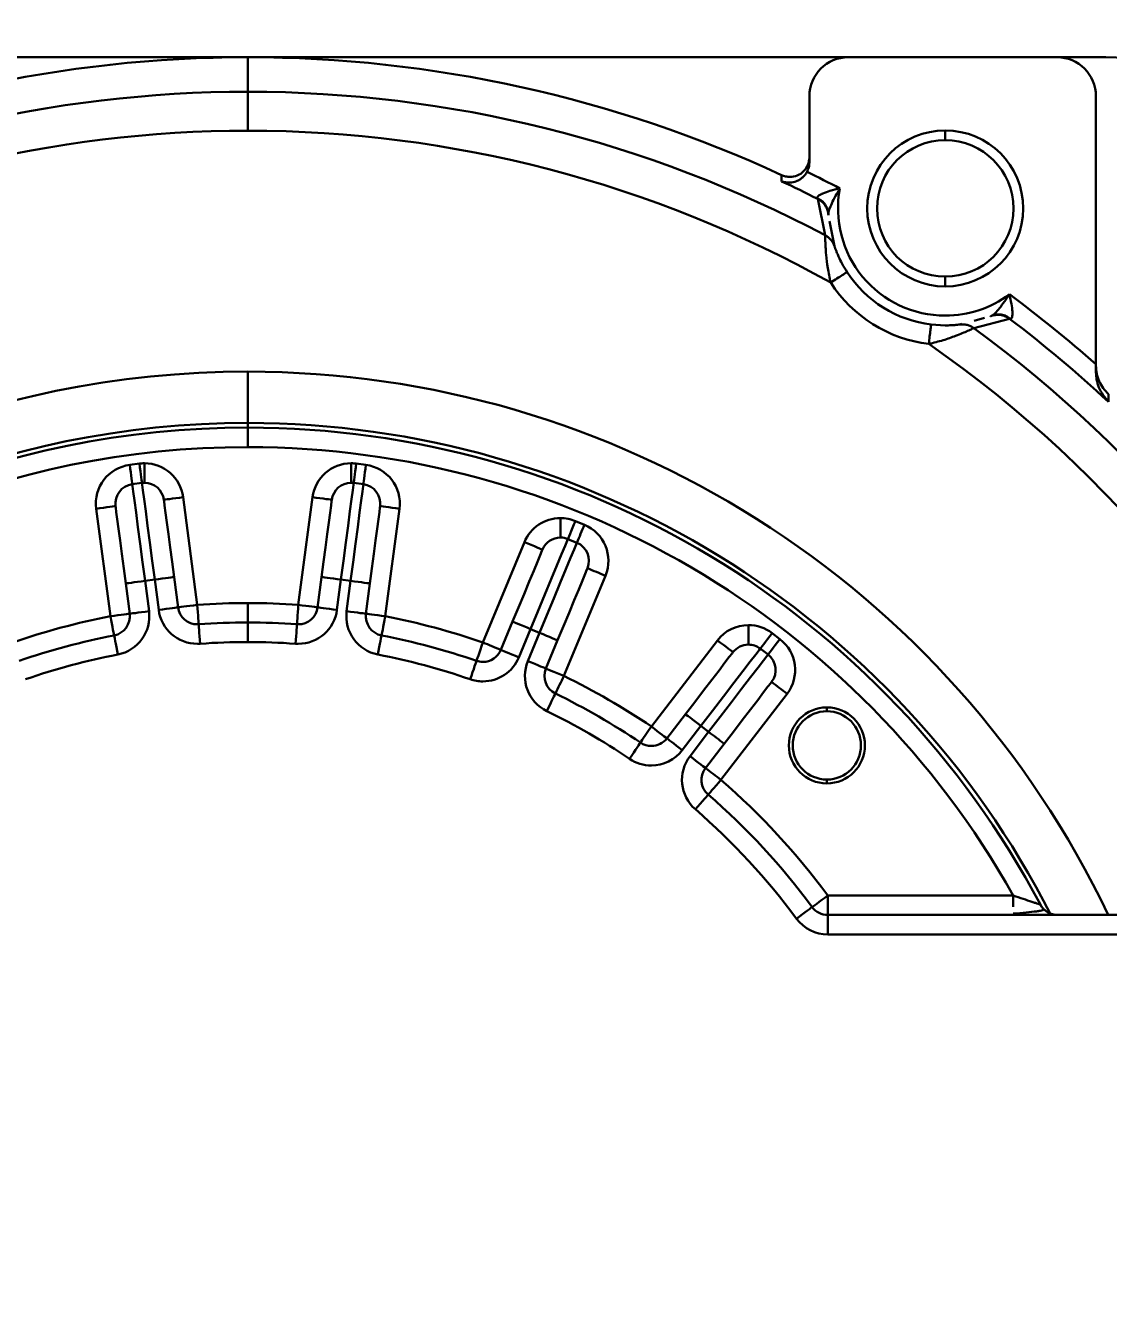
# Model space of a CAD drawing. Header units: millimetres. Extents: x -2601 to 21461, y 11492 to 21077.
# Drawn here: x -91.7 to -36.2, y 15407.9 to 15473.3 of the extents above; entities that cross this region are included whole.
import ezdxf

# ---------------------------------------------------------------- set-up
doc = ezdxf.new("R2010")
doc.units = ezdxf.units.MM
doc.header["$PDSIZE"] = -1
doc.styles.get("Standard").update_dxf_attribs({"font": ''})
doc.styles.get('Standard').set_extended_font_data('HYSWLongFangSong')
doc.dimstyles.new('ISO-25', dxfattribs={"dimscale": 25, "dimtxt": 3.5, "dimasz": 1.6, "dimexe": 1.25, "dimexo": 0.625, "dimtad": 1, "dimdec": 0, "dimzin": 9, "dimdsep": 46, "dimtxsty": 'Standard', "dimcen": 2.5, "dimadec": 0, "dimazin": 2, "dimtfac": 1, "dimtdec": 0, "dimtofl": 0, "dimtmove": 0, "dimatfit": 3, "dimfxl": 1, "dimarcsym": 0})

# ---------------------------------------------------------------- blocks, each defined once
blk = doc.blocks.new('*D48')
at = {"color": 0, "lineweight": -2}
for p, q in [((-64.671, 16186.701), (639.107, 16186.701)), ((607.857, 16146.701), (607.857, 15446.701)), ((-64.671, 15406.701), (639.107, 15406.701))]:
    blk.add_line(p, q, dxfattribs=at)
at = {"color": 0}
for points in [[(601.19, 16146.701), (614.524, 16146.701), (607.857, 16186.701)], [(601.19, 15446.701), (614.524, 15446.701), (607.857, 15406.701)]]:
    blk.add_solid(points, dxfattribs=at)
at = {"layer": 'Defpoints', "color": 0}
for p in [(-80.296, 16186.701), (-80.296, 15406.701), (607.857, 15406.701)]:
    blk.add_point(p, dxfattribs=at)
at = {"color": 0, "insert": (548.482, 15796.701), "char_height": 87.5, "attachment_point": 5, "rotation": 90}
blk.add_mtext('780', dxfattribs=at)

msp = doc.modelspace()

# ---------------------------------------------------------------- linework, layer by layer
at = {"color": 161, "lineweight": 30, "true_color": 0x67adff}
for p, q in [((-49.495, 15471.701), (-111.096, 15471.701)), ((-80.296, 15471.701), (-80.296, 15469.929)), ((-38.796, 15471.701), (-49.495, 15471.701)), ((-36.296, 15471.701), (-38.796, 15471.701)), ((-80.296, 15469.929), (-80.296, 15467.932)), ((-51.496, 15469.701), (-51.496, 15466.296)), ((-36.796, 15455.948), (-36.796, 15469.701)), ((-44.526, 15467.944), (-44.526, 15467.444)), ((-52.918, 15465.333), (-52.917, 15465.653)), ((-50.683, 15462.566), (-51.063, 15464.431)), ((-50.455, 15463.285), (-50.205, 15462.007)), ((-44.526, 15459.944), (-44.526, 15460.444)), ((-42.08, 15458.479), (-41.913, 15458.499)), ((-45.251, 15457.988), (-44.526, 15457.944)), ((-43.778, 15457.991), (-43.68, 15458.017)), ((-41.223, 15458.282), (-43.065, 15457.806)), ((-43.049, 15458.185), (-42.506, 15458.33)), ((-80.296, 15452.938), (-80.296, 15455.571)), ((-36.153, 15454.413), (-36.158, 15454.02)), ((-80.296, 15452.938), (-80.296, 15452.701)), ((-80.296, 15452.701), (-80.296, 15451.701)), ((-86.352, 15450.787), (-85.856, 15450.853)), ((-85.595, 15449.87), (-85.595, 15450.87)), ((-74.996, 15449.87), (-74.996, 15450.87)), ((-74.735, 15450.853), (-74.24, 15450.787)), ((-85.726, 15449.861), (-86.221, 15449.796)), ((-74.37, 15449.796), (-74.866, 15449.861)), ((-83.612, 15449.131), (-82.886, 15443.61)), ((-77.706, 15443.61), (-76.979, 15449.131)), ((-87.347, 15443.023), (-88.074, 15448.543)), ((-72.518, 15448.543), (-73.244, 15443.023)), ((-64.263, 15447.061), (-64.263, 15448.061)), ((-63.497, 15447.909), (-63.035, 15447.718)), ((-68.241, 15441.682), (-66.11, 15446.827)), ((-63.418, 15446.794), (-63.88, 15446.985)), ((-86.56, 15444.708), (-86.355, 15443.153)), ((-85.073, 15444.904), (-85.569, 15444.839)), ((-85.569, 15444.839), (-85.364, 15443.284)), ((-84.868, 15443.349), (-85.073, 15444.904)), ((-83.877, 15443.479), (-84.081, 15445.034)), ((-76.51, 15445.034), (-76.714, 15443.479)), ((-75.518, 15444.904), (-75.723, 15443.349)), ((-75.022, 15444.839), (-75.518, 15444.904)), ((-75.227, 15443.284), (-75.022, 15444.839)), ((-74.236, 15443.153), (-74.031, 15444.708)), ((-61.953, 15445.105), (-64.084, 15439.96)), ((-80.296, 15442.701), (-80.296, 15443.701)), ((-66.717, 15442.748), (-67.317, 15441.299)), ((-80.296, 15442.701), (-80.296, 15441.701)), ((-65.793, 15442.366), (-66.394, 15440.917)), ((-65.932, 15440.725), (-65.331, 15442.174)), ((-65.331, 15442.174), (-65.793, 15442.366)), ((-54.621, 15441.57), (-54.621, 15442.57)), ((-53.404, 15442.157), (-53.007, 15441.853)), ((-65.008, 15440.343), (-64.408, 15441.792)), ((-59.598, 15437.37), (-56.208, 15441.788)), ((-53.616, 15441.059), (-54.013, 15441.364)), ((-52.638, 15439.048), (-56.028, 15434.631)), ((-50.597, 15438.349), (-50.597, 15438.149)), ((-57.85, 15438.006), (-58.805, 15436.761)), ((-57.057, 15437.397), (-58.011, 15436.153)), ((-57.615, 15435.848), (-56.66, 15437.093)), ((-56.66, 15437.093), (-57.057, 15437.397)), ((-56.822, 15435.239), (-55.867, 15436.484)), ((-50.597, 15434.449), (-50.597, 15434.649)), ((-50.547, 15427.701), (-50.547, 15428.701)), ((-41.04, 15428.701), (-50.547, 15428.701)), ((-50.547, 15426.701), (-50.547, 15427.701)), ((-30.796, 15427.701), (-50.547, 15427.701)), ((-50.547, 15426.701), (-30.796, 15426.701))]:
    msp.add_line(p, q, dxfattribs=at)
at = {"color": 161, "lineweight": 30, "true_color": 0x67adff, "flags": 128}
for points in [[(-86.221, 15449.796), (-86.224, 15449.815), (-86.232, 15449.871), (-86.243, 15449.963), (-86.26, 15450.086), (-86.279, 15450.237), (-86.302, 15450.408), (-86.326, 15450.594), (-86.352, 15450.787)], [(-85.856, 15450.853), (-85.831, 15450.659), (-85.806, 15450.473), (-85.784, 15450.302), (-85.764, 15450.152), (-85.748, 15450.028), (-85.736, 15449.937), (-85.728, 15449.88), (-85.726, 15449.861)], [(-74.866, 15449.861), (-74.863, 15449.88), (-74.856, 15449.937), (-74.844, 15450.028), (-74.827, 15450.152), (-74.807, 15450.302), (-74.785, 15450.473), (-74.761, 15450.659), (-74.735, 15450.853)], [(-74.24, 15450.787), (-74.265, 15450.594), (-74.289, 15450.408), (-74.312, 15450.237), (-74.332, 15450.086), (-74.348, 15449.963), (-74.36, 15449.871), (-74.367, 15449.815), (-74.37, 15449.796)], [(-85.569, 15444.839), (-85.696, 15445.806), (-85.819, 15446.736), (-85.932, 15447.593), (-86.03, 15448.344), (-86.111, 15448.96), (-86.172, 15449.419), (-86.209, 15449.701), (-86.221, 15449.796)], [(-85.726, 15449.861), (-85.713, 15449.766), (-85.676, 15449.484), (-85.616, 15449.026), (-85.534, 15448.409), (-85.436, 15447.658), (-85.323, 15446.801), (-85.201, 15445.871), (-85.073, 15444.904)], [(-75.518, 15444.904), (-75.391, 15445.871), (-75.269, 15446.801), (-75.156, 15447.658), (-75.057, 15448.409), (-74.976, 15449.026), (-74.915, 15449.484), (-74.878, 15449.766), (-74.866, 15449.861)], [(-74.37, 15449.796), (-74.383, 15449.701), (-74.42, 15449.419), (-74.48, 15448.96), (-74.561, 15448.344), (-74.66, 15447.593), (-74.773, 15446.736), (-74.895, 15445.806), (-75.022, 15444.839)], [(-88.074, 15448.543), (-87.88, 15448.569), (-87.694, 15448.593), (-87.523, 15448.616), (-87.373, 15448.636), (-87.25, 15448.652), (-87.158, 15448.664), (-87.101, 15448.671), (-87.082, 15448.674)], [(-86.56, 15444.708), (-86.662, 15445.482), (-86.76, 15446.226), (-86.85, 15446.911), (-86.93, 15447.512), (-86.994, 15448.006), (-87.043, 15448.372), (-87.072, 15448.598), (-87.082, 15448.674)], [(-84.604, 15449), (-84.585, 15449.003), (-84.528, 15449.01), (-84.437, 15449.022), (-84.313, 15449.038), (-84.163, 15449.058), (-83.992, 15449.081), (-83.806, 15449.105), (-83.612, 15449.131)], [(-84.604, 15449), (-84.594, 15448.924), (-84.564, 15448.698), (-84.516, 15448.332), (-84.451, 15447.839), (-84.372, 15447.238), (-84.281, 15446.552), (-84.183, 15445.808), (-84.081, 15445.034)], [(-76.979, 15449.131), (-76.786, 15449.105), (-76.6, 15449.081), (-76.428, 15449.058), (-76.278, 15449.038), (-76.155, 15449.022), (-76.063, 15449.01), (-76.007, 15449.003), (-75.988, 15449)], [(-76.51, 15445.034), (-76.408, 15445.808), (-76.31, 15446.552), (-76.22, 15447.238), (-76.141, 15447.839), (-76.076, 15448.332), (-76.027, 15448.698), (-75.998, 15448.924), (-75.988, 15449)], [(-73.509, 15448.674), (-73.519, 15448.598), (-73.549, 15448.372), (-73.597, 15448.006), (-73.662, 15447.512), (-73.741, 15446.911), (-73.831, 15446.226), (-73.929, 15445.482), (-74.031, 15444.708)], [(-73.509, 15448.674), (-73.49, 15448.671), (-73.434, 15448.664), (-73.342, 15448.652), (-73.219, 15448.636), (-73.068, 15448.616), (-72.897, 15448.593), (-72.711, 15448.569), (-72.518, 15448.543)], [(-63.88, 15446.985), (-63.873, 15447.003), (-63.851, 15447.055), (-63.815, 15447.141), (-63.768, 15447.256), (-63.71, 15447.396), (-63.644, 15447.555), (-63.572, 15447.729), (-63.497, 15447.909)], [(-66.11, 15446.827), (-65.93, 15446.752), (-65.757, 15446.68), (-65.597, 15446.614), (-65.457, 15446.556), (-65.342, 15446.508), (-65.257, 15446.473), (-65.204, 15446.451), (-65.186, 15446.444)], [(-65.793, 15442.366), (-65.42, 15443.267), (-65.061, 15444.133), (-64.73, 15444.932), (-64.441, 15445.632), (-64.203, 15446.207), (-64.026, 15446.633), (-63.916, 15446.896), (-63.88, 15446.985)], [(-63.418, 15446.794), (-63.455, 15446.705), (-63.564, 15446.442), (-63.741, 15446.015), (-63.978, 15445.441), (-64.268, 15444.741), (-64.599, 15443.942), (-64.958, 15443.076), (-65.331, 15442.174)], [(-66.717, 15442.748), (-66.418, 15443.469), (-66.131, 15444.163), (-65.867, 15444.802), (-65.635, 15445.362), (-65.444, 15445.821), (-65.303, 15446.163), (-65.216, 15446.373), (-65.186, 15446.444)], [(-62.877, 15445.487), (-62.906, 15445.416), (-62.993, 15445.206), (-63.135, 15444.864), (-63.325, 15444.405), (-63.557, 15443.845), (-63.822, 15443.206), (-64.109, 15442.513), (-64.408, 15441.792)], [(-86.56, 15444.708), (-86.541, 15444.711), (-86.485, 15444.718), (-86.393, 15444.73), (-86.27, 15444.746), (-86.119, 15444.766), (-85.948, 15444.789), (-85.762, 15444.813), (-85.569, 15444.839)], [(-85.073, 15444.904), (-84.88, 15444.929), (-84.694, 15444.954), (-84.522, 15444.976), (-84.372, 15444.996), (-84.249, 15445.012), (-84.157, 15445.025), (-84.101, 15445.032), (-84.081, 15445.034)], [(-76.51, 15445.034), (-76.491, 15445.032), (-76.434, 15445.025), (-76.343, 15445.012), (-76.219, 15444.996), (-76.069, 15444.976), (-75.897, 15444.954), (-75.712, 15444.929), (-75.518, 15444.904)], [(-75.022, 15444.839), (-74.829, 15444.813), (-74.643, 15444.789), (-74.472, 15444.766), (-74.322, 15444.746), (-74.198, 15444.73), (-74.106, 15444.718), (-74.05, 15444.711), (-74.031, 15444.708)], [(-83.877, 15443.479), (-83.896, 15443.477), (-83.952, 15443.469), (-84.044, 15443.457), (-84.167, 15443.441), (-84.317, 15443.421), (-84.489, 15443.399), (-84.675, 15443.374), (-84.868, 15443.349)], [(-82.886, 15443.61), (-83.079, 15443.584), (-83.265, 15443.56), (-83.436, 15443.537), (-83.586, 15443.518), (-83.71, 15443.501), (-83.802, 15443.489), (-83.858, 15443.482), (-83.877, 15443.479)], [(-82.815, 15442.612), (-82.817, 15442.632), (-82.821, 15442.688), (-82.827, 15442.781), (-82.836, 15442.905), (-82.846, 15443.056), (-82.859, 15443.228), (-82.872, 15443.415), (-82.886, 15443.61)], [(-77.706, 15443.61), (-77.719, 15443.415), (-77.733, 15443.228), (-77.745, 15443.056), (-77.755, 15442.905), (-77.764, 15442.781), (-77.771, 15442.688), (-77.774, 15442.632), (-77.776, 15442.612)], [(-76.714, 15443.479), (-76.733, 15443.482), (-76.79, 15443.489), (-76.882, 15443.501), (-77.005, 15443.518), (-77.155, 15443.537), (-77.327, 15443.56), (-77.513, 15443.584), (-77.706, 15443.61)], [(-75.723, 15443.349), (-75.917, 15443.374), (-76.103, 15443.399), (-76.274, 15443.421), (-76.424, 15443.441), (-76.547, 15443.457), (-76.639, 15443.469), (-76.695, 15443.477), (-76.714, 15443.479)], [(-86.355, 15443.153), (-86.375, 15443.151), (-86.431, 15443.143), (-86.522, 15443.131), (-86.646, 15443.115), (-86.796, 15443.095), (-86.968, 15443.073), (-87.154, 15443.048), (-87.347, 15443.023)], [(-87.347, 15443.023), (-87.31, 15442.831), (-87.274, 15442.647), (-87.241, 15442.477), (-87.212, 15442.328), (-87.189, 15442.206), (-87.171, 15442.116), (-87.16, 15442.06), (-87.157, 15442.041)], [(-85.364, 15443.284), (-85.557, 15443.258), (-85.744, 15443.234), (-85.915, 15443.211), (-86.065, 15443.191), (-86.189, 15443.175), (-86.28, 15443.163), (-86.336, 15443.156), (-86.355, 15443.153)], [(-74.236, 15443.153), (-74.255, 15443.156), (-74.312, 15443.163), (-74.403, 15443.175), (-74.526, 15443.191), (-74.676, 15443.211), (-74.848, 15443.234), (-75.034, 15443.258), (-75.227, 15443.284)], [(-73.244, 15443.023), (-73.438, 15443.048), (-73.624, 15443.073), (-73.795, 15443.095), (-73.945, 15443.115), (-74.069, 15443.131), (-74.16, 15443.143), (-74.217, 15443.151), (-74.236, 15443.153)], [(-73.435, 15442.041), (-73.431, 15442.06), (-73.42, 15442.116), (-73.403, 15442.206), (-73.379, 15442.328), (-73.35, 15442.477), (-73.317, 15442.647), (-73.282, 15442.831), (-73.244, 15443.023)], [(-66.717, 15442.748), (-66.699, 15442.741), (-66.647, 15442.719), (-66.562, 15442.684), (-66.447, 15442.636), (-66.306, 15442.578), (-66.147, 15442.512), (-65.974, 15442.44), (-65.793, 15442.366)], [(-82.745, 15441.615), (-82.759, 15441.809), (-82.772, 15441.997), (-82.784, 15442.169), (-82.795, 15442.32), (-82.804, 15442.444), (-82.81, 15442.536), (-82.814, 15442.593), (-82.815, 15442.612)], [(-77.846, 15441.615), (-77.832, 15441.809), (-77.819, 15441.997), (-77.807, 15442.169), (-77.796, 15442.32), (-77.788, 15442.444), (-77.781, 15442.536), (-77.777, 15442.593), (-77.776, 15442.612)], [(-65.331, 15442.174), (-65.151, 15442.1), (-64.978, 15442.028), (-64.818, 15441.962), (-64.678, 15441.904), (-64.563, 15441.856), (-64.478, 15441.821), (-64.425, 15441.799), (-64.408, 15441.792)], [(-54.013, 15441.364), (-54.001, 15441.379), (-53.966, 15441.424), (-53.91, 15441.497), (-53.835, 15441.596), (-53.742, 15441.716), (-53.637, 15441.853), (-53.523, 15442.002), (-53.404, 15442.157)], [(-86.966, 15441.059), (-87.003, 15441.251), (-87.039, 15441.435), (-87.072, 15441.605), (-87.101, 15441.753), (-87.124, 15441.875), (-87.142, 15441.966), (-87.153, 15442.022), (-87.157, 15442.041)], [(-73.625, 15441.059), (-73.588, 15441.251), (-73.552, 15441.435), (-73.52, 15441.605), (-73.491, 15441.753), (-73.467, 15441.875), (-73.449, 15441.966), (-73.438, 15442.022), (-73.435, 15442.041)], [(-68.241, 15441.682), (-68.305, 15441.498), (-68.366, 15441.32), (-68.422, 15441.157), (-68.472, 15441.013), (-68.512, 15440.896), (-68.542, 15440.809), (-68.561, 15440.755), (-68.567, 15440.737)], [(-56.208, 15441.788), (-56.053, 15441.669), (-55.905, 15441.555), (-55.768, 15441.45), (-55.647, 15441.357), (-55.548, 15441.282), (-55.476, 15441.225), (-55.43, 15441.191), (-55.415, 15441.179)], [(-53.007, 15441.853), (-53.126, 15441.698), (-53.241, 15441.549), (-53.345, 15441.412), (-53.438, 15441.292), (-53.514, 15441.193), (-53.57, 15441.12), (-53.604, 15441.075), (-53.616, 15441.059)], [(-66.394, 15440.917), (-66.574, 15440.991), (-66.747, 15441.063), (-66.907, 15441.129), (-67.047, 15441.187), (-67.162, 15441.235), (-67.247, 15441.27), (-67.3, 15441.292), (-67.317, 15441.299)], [(-57.85, 15438.006), (-57.375, 15438.625), (-56.918, 15439.22), (-56.497, 15439.769), (-56.128, 15440.25), (-55.826, 15440.644), (-55.6, 15440.938), (-55.462, 15441.118), (-55.415, 15441.179)], [(-57.057, 15437.397), (-56.463, 15438.171), (-55.892, 15438.915), (-55.366, 15439.601), (-54.904, 15440.202), (-54.526, 15440.695), (-54.245, 15441.062), (-54.071, 15441.288), (-54.013, 15441.364)], [(-53.616, 15441.059), (-53.674, 15440.983), (-53.848, 15440.757), (-54.129, 15440.391), (-54.508, 15439.898), (-54.969, 15439.296), (-55.495, 15438.611), (-56.066, 15437.866), (-56.66, 15437.093)], [(-68.893, 15439.791), (-68.829, 15439.976), (-68.768, 15440.153), (-68.712, 15440.316), (-68.662, 15440.46), (-68.622, 15440.577), (-68.592, 15440.665), (-68.573, 15440.718), (-68.567, 15440.737)], [(-65.008, 15440.343), (-65.026, 15440.35), (-65.078, 15440.372), (-65.163, 15440.407), (-65.278, 15440.455), (-65.419, 15440.513), (-65.578, 15440.579), (-65.751, 15440.651), (-65.932, 15440.725)], [(-64.084, 15439.96), (-64.264, 15440.035), (-64.437, 15440.106), (-64.597, 15440.173), (-64.737, 15440.231), (-64.852, 15440.278), (-64.937, 15440.313), (-64.99, 15440.335), (-65.008, 15440.343)], [(-53.432, 15439.657), (-53.479, 15439.596), (-53.617, 15439.416), (-53.842, 15439.122), (-54.145, 15438.728), (-54.514, 15438.247), (-54.935, 15437.698), (-55.392, 15437.103), (-55.867, 15436.484)], [(-64.96, 15438.162), (-64.875, 15438.337), (-64.792, 15438.506), (-64.717, 15438.662), (-64.65, 15438.798), (-64.596, 15438.91), (-64.555, 15438.993), (-64.531, 15439.044), (-64.522, 15439.061)], [(-57.85, 15438.006), (-57.835, 15437.994), (-57.79, 15437.959), (-57.716, 15437.903), (-57.617, 15437.827), (-57.497, 15437.735), (-57.36, 15437.63), (-57.212, 15437.516), (-57.057, 15437.397)], [(-59.598, 15437.37), (-59.707, 15437.208), (-59.812, 15437.053), (-59.909, 15436.91), (-59.994, 15436.784), (-60.063, 15436.681), (-60.115, 15436.604), (-60.147, 15436.557), (-60.158, 15436.541)], [(-58.805, 15436.761), (-58.82, 15436.773), (-58.865, 15436.808), (-58.939, 15436.864), (-59.037, 15436.94), (-59.158, 15437.032), (-59.295, 15437.137), (-59.443, 15437.251), (-59.598, 15437.37)], [(-60.717, 15435.712), (-60.608, 15435.874), (-60.503, 15436.03), (-60.406, 15436.173), (-60.322, 15436.298), (-60.252, 15436.402), (-60.2, 15436.478), (-60.169, 15436.525), (-60.158, 15436.541)], [(-58.011, 15436.153), (-58.166, 15436.271), (-58.315, 15436.386), (-58.452, 15436.491), (-58.573, 15436.583), (-58.671, 15436.659), (-58.745, 15436.715), (-58.79, 15436.75), (-58.805, 15436.761)], [(-56.822, 15435.239), (-56.837, 15435.251), (-56.882, 15435.286), (-56.955, 15435.342), (-57.054, 15435.418), (-57.174, 15435.51), (-57.311, 15435.615), (-57.46, 15435.729), (-57.615, 15435.848)], [(-56.684, 15433.876), (-56.671, 15433.89), (-56.634, 15433.933), (-56.574, 15434.003), (-56.492, 15434.097), (-56.392, 15434.211), (-56.279, 15434.342), (-56.156, 15434.483), (-56.028, 15434.631)], [(-57.34, 15433.121), (-57.212, 15433.268), (-57.089, 15433.41), (-56.976, 15433.54), (-56.876, 15433.655), (-56.794, 15433.749), (-56.734, 15433.818), (-56.697, 15433.861), (-56.684, 15433.876)], [(-50.547, 15428.701), (-50.704, 15428.585), (-50.854, 15428.473), (-50.993, 15428.37), (-51.115, 15428.28), (-51.215, 15428.206), (-51.289, 15428.151), (-51.335, 15428.118), (-51.351, 15428.106)], [(-52.155, 15427.511), (-51.998, 15427.627), (-51.847, 15427.739), (-51.708, 15427.842), (-51.586, 15427.932), (-51.486, 15428.006), (-51.412, 15428.061), (-51.366, 15428.095), (-51.351, 15428.106)]]:
    msp.add_lwpolyline(points, dxfattribs=at)
at = {"color": 161, "lineweight": 30, "true_color": 0x67adff}
for centre, radius, start, end in [((-80.296, 15406.701), 95, 98.32066, 350.60976), ((-80.296, 15406.701), 94, 90, 350.50895), ((-80.296, 15406.701), 94, 9.49105, 90), ((-80.296, 15406.701), 95, 9.39024, 81.67934), ((-80.296, 15406.701), 65, 90, 114.91114), ((-80.296, 15406.701), 65, 65.08886, 90), ((-49.496, 15469.701), 2, 90, 180), ((-38.796, 15469.701), 2, 0, 90), ((-36.296, 15450.701), 21, 0, 90), ((-80.296, 15406.701), 63.228, 90, 143.92638), ((-80.296, 15406.701), 63.228, 62.07362, 90), ((-80.296, 15406.701), 61.231, 90, 145.22413), ((-80.296, 15406.701), 61.231, 60.77611, 90), ((-44.526, 15463.944), 4, 90, 270), ((-44.526, 15463.944), 4, 270, 90), ((-44.526, 15463.944), 3.5, 90, 270), ((-44.526, 15463.944), 3.5, 270, 90), ((-80.296, 15406.701), 65.708, 62.47468, 64.12106), ((-80.296, 15406.701), 64.709, 63.14403, 64.97051), ((-44.526, 15463.944), 5.5, 169.23867, 270), ((-44.526, 15463.944), 6, 212.93408, 263.06592), ((-44.526, 15463.944), 7, 212.93408, 263.06592), ((-44.526, 15463.944), 5.5, 270, 306.76133), ((-80.296, 15406.701), 65.708, 48.54581, 53.52532), ((-80.296, 15406.701), 63.228, 24.85479, 53.92638), ((-80.296, 15406.701), 64.709, 46.99264, 52.85597), ((-80.296, 15406.701), 61.231, 23.07636, 55.22389), ((-80.296, 15406.701), 48.871, 90, 270), ((-80.296, 15406.701), 48.871, 25.44885, 90), ((-80.296, 15406.701), 46.237, 90, 270), ((-80.296, 15406.701), 46, 90, 270), ((-80.296, 15406.701), 46.237, 27.01242, 90), ((-80.296, 15406.701), 46, 27.91007, 90), ((-80.296, 15406.701), 45, 90, 270), ((-80.296, 15406.701), 45, 29.26758, 90), ((-86.091, 15448.804), 2, 97.5, 187.5), ((-85.595, 15448.87), 2, 90, 97.5), ((-85.595, 15448.87), 2, 7.5, 90), ((-74.996, 15448.87), 2, 90, 172.5), ((-74.996, 15448.87), 2, 82.5, 90), ((-74.5, 15448.804), 2, 352.5, 82.5), ((-86.091, 15448.804), 1, 97.5, 187.5), ((-85.595, 15448.87), 1, 90, 97.5), ((-85.595, 15448.87), 1, 7.5, 90), ((-74.996, 15448.87), 1, 90, 172.5), ((-74.996, 15448.87), 1, 82.5, 90), ((-74.5, 15448.804), 1, 352.5, 82.5), ((-64.263, 15446.061), 2, 90, 157.5), ((-64.263, 15446.061), 2, 67.5, 90), ((-494.981, 15626.197), 467.367, 337.42706, 337.54966), ((-63.801, 15445.87), 2, 337.5, 67.5), ((-64.263, 15446.061), 1, 90, 157.5), ((-64.263, 15446.061), 1, 67.5, 90), ((-63.801, 15445.87), 1, 337.5, 67.5), ((-193.194, 15129.521), 341.785, 67.41921, 67.58689), ((-82.885, 15443.61), 1, 187.5, 270), ((-80.296, 15406.701), 37, 90, 94.01365), ((-80.296, 15406.701), 37, 85.98635, 90), ((-77.706, 15443.61), 1, 270, 352.5), ((-80.296, 15406.701), 37, 100.98635, 109.01365), ((-87.347, 15443.023), 1, 280.98635, 7.5), ((-87.347, 15443.023), 2, 280.98635, 7.5), ((-82.885, 15443.61), 2, 187.5, 270), ((-77.706, 15443.61), 2, 270, 352.5), ((-73.244, 15443.023), 2, 172.5, 259.01365), ((-73.244, 15443.023), 1, 172.5, 259.01365), ((-80.296, 15406.701), 37, 70.98635, 79.01365), ((-82.885, 15443.61), 1, 270, 274.01365), ((-80.296, 15406.701), 36, 90, 94.01365), ((-80.296, 15406.701), 36, 85.98635, 90), ((-77.706, 15443.61), 1, 265.98635, 270), ((-54.622, 15440.57), 2, 90, 142.5), ((-54.622, 15440.57), 2, 52.5, 90), ((-80.296, 15406.701), 36, 100.98635, 109.01365), ((-82.885, 15443.61), 2, 270, 274.01365), ((-80.296, 15406.701), 35, 90, 94.01365), ((-80.296, 15406.701), 35, 85.98635, 90), ((-77.706, 15443.61), 2, 265.98635, 270), ((-80.296, 15406.701), 36, 70.98635, 79.01365), ((-151.58, 15239.117), 219.039, 67.37539, 67.63702), ((-54.622, 15440.57), 1, 90, 142.5), ((-54.622, 15440.57), 1, 52.5, 90), ((-54.225, 15440.266), 2, 322.5, 52.5), ((-80.296, 15406.701), 35, 100.98635, 109.01365), ((-80.296, 15406.701), 35, 70.98635, 79.01365), ((-68.241, 15441.682), 1, 270, 337.5), ((-68.241, 15441.682), 2, 270, 337.5), ((-54.225, 15440.266), 1, 322.5, 52.5), ((-68.241, 15441.682), 1, 250.98635, 270), ((-64.084, 15439.96), 2, 157.5, 244.01365), ((-64.084, 15439.96), 1, 157.5, 244.01365), ((-68.241, 15441.682), 2, 250.98635, 270), ((71.654, 15373.231), 151.253, 153.82132, 154.20014), ((-80.296, 15406.701), 37, 55.98635, 64.01365), ((83.698, 15617.576), 224.633, 232.37695, 232.63203), ((-80.296, 15406.701), 36, 55.98635, 64.01365), ((-80.296, 15406.701), 35, 55.98635, 64.01365), ((-50.597, 15436.399), 1.95, 90, 270), ((-50.597, 15436.399), 1.75, 90, 270), ((-50.597, 15436.399), 1.95, 270, 90), ((-50.597, 15436.399), 1.75, 270, 90), ((-117.834, 15356.535), 101.152, 52.22125, 52.78772), ((-59.598, 15437.37), 1, 235.98635, 270), ((-59.598, 15437.37), 1, 270, 322.5), ((-59.598, 15437.37), 2, 235.98635, 270), ((-59.598, 15437.37), 2, 270, 322.5), ((-56.028, 15434.631), 2, 142.5, 229.01365), ((-56.028, 15434.631), 1, 142.5, 229.01365), ((80.309, 15613.158), 224.633, 232.37695, 232.63203), ((-80.296, 15406.701), 37, 36.48374, 49.01365), ((-80.296, 15406.701), 36, 36.48374, 49.01365), ((-80.296, 15406.701), 35, 36.48374, 49.01365), ((-50.547, 15428.701), 1, 216.48374, 270), ((-50.547, 15428.701), 2, 216.48374, 270)]:
    msp.add_arc(centre, radius, start, end, dxfattribs=at)
for points, knots in [([(-52.496, 15465.56), (-52.365, 15465.575), (-52.102, 15465.605), (-51.772, 15465.837), (-51.541, 15466.167), (-51.511, 15466.429), (-51.496, 15466.56)], [0, 0, 0, 0, 0.2501101, 0.4999953, 0.7500394, 1, 1, 1, 1]), ([(-51.616, 15465.819), (-51.581, 15465.895), (-51.511, 15466.046), (-51.501, 15466.213), (-51.496, 15466.296)], [0, 0, 0, 0, 0.499952, 1, 1, 1, 1]), ([(-51.616, 15465.819), (-51.647, 15465.769), (-51.711, 15465.664), (-51.84, 15465.53), (-51.991, 15465.416), (-52.209, 15465.307), (-52.542, 15465.235), (-52.778, 15465.297), (-52.918, 15465.333)], [0, 0, 0, 0, 0.096975, 0.200062, 0.311404, 0.432893, 0.662943, 1, 1, 1, 1]), ([(-52.917, 15465.653), (-52.849, 15465.626), (-52.714, 15465.572), (-52.568, 15465.564), (-52.496, 15465.56)], [0, 0, 0, 0, 0.5001144, 1, 1, 1, 1]), ([(-49.929, 15464.971), (-50.101, 15464.931), (-50.407, 15464.86), (-50.747, 15464.743), (-50.939, 15464.653), (-51.037, 15464.587), (-51.09, 15464.528), (-51.084, 15464.491), (-51.081, 15464.474)], [0, 0, 0, 0, 0.325793, 0.578603, 0.700164, 0.807731, 0.907472, 1, 1, 1, 1]), ([(-49.929, 15464.971), (-50.079, 15464.711), (-50.292, 15464.343), (-50.462, 15463.938), (-50.515, 15463.761), (-50.518, 15463.691), (-50.519, 15463.658)], [0, 0, 0, 0, 0.5624486, 0.7961061, 0.9011596, 1, 1, 1, 1]), ([(-51.063, 15464.431), (-51.065, 15464.434), (-51.068, 15464.442), (-51.077, 15464.463), (-51.081, 15464.474)], [0, 0, 0, 0, 0.490301, 1, 1, 1, 1]), ([(-50.519, 15463.658), (-50.53, 15463.741), (-50.552, 15463.912), (-50.674, 15464.146), (-50.85, 15464.345), (-51.005, 15464.432), (-51.081, 15464.474)], [0, 0, 0, 0, 0.245413, 0.500027, 0.754662, 1, 1, 1, 1]), ([(-50.516, 15463.598), (-50.528, 15463.683), (-50.551, 15463.855), (-50.669, 15464.093), (-50.841, 15464.296), (-50.99, 15464.386), (-51.063, 15464.431)], [0, 0, 0, 0, 0.246136, 0.499967, 0.753906, 1, 1, 1, 1]), ([(-50.566, 15463.906), (-50.555, 15463.877), (-50.534, 15463.819), (-50.518, 15463.77), (-50.51, 15463.747)], [0, 0, 0, 0, 0.513027, 1, 1, 1, 1]), ([(-50.519, 15463.658), (-50.518, 15463.641), (-50.517, 15463.612), (-50.516, 15463.602), (-50.516, 15463.598)], [0, 0, 0, 0, 0.558461, 1, 1, 1, 1]), ([(-50.401, 15460.138), (-50.457, 15460.389), (-50.566, 15460.877), (-50.634, 15461.504), (-50.667, 15461.968), (-50.68, 15462.284), (-50.683, 15462.502), (-50.683, 15462.545), (-50.683, 15462.566)], [0, 0, 0, 0, 0.225018, 0.437685, 0.583547, 0.724612, 0.862714, 1, 1, 1, 1]), ([(-50.205, 15462.007), (-50.228, 15462.065), (-50.275, 15462.181), (-50.386, 15462.336), (-50.522, 15462.469), (-50.63, 15462.534), (-50.683, 15462.566)], [0, 0, 0, 0, 0.247983, 0.500262, 0.752654, 1, 1, 1, 1]), ([(-50.205, 15462.007), (-50.2, 15461.993), (-50.191, 15461.965), (-50.145, 15461.836), (-50.08, 15461.669), (-49.976, 15461.428), (-49.811, 15461.087), (-49.649, 15460.824), (-49.562, 15460.682)], [0, 0, 0, 0, 0.1380254, 0.2704117, 0.3917807, 0.5215489, 0.7423643, 1, 1, 1, 1]), ([(-50.401, 15460.138), (-50.291, 15460.209), (-50.071, 15460.352), (-49.794, 15460.532), (-49.6, 15460.657), (-49.574, 15460.674), (-49.562, 15460.682)], [0, 0, 0, 0, 0.249908, 0.499856, 0.750121, 1, 1, 1, 1]), ([(-42.156, 15458.432), (-42.127, 15458.448), (-42.066, 15458.481), (-41.929, 15458.606), (-41.64, 15458.937), (-41.402, 15459.289), (-41.234, 15459.538)], [0, 0, 0, 0, 0.098815, 0.203996, 0.437615, 1, 1, 1, 1]), ([(-41.234, 15459.538), (-41.197, 15459.374), (-41.128, 15459.069), (-41.081, 15458.711), (-41.078, 15458.493), (-41.093, 15458.376), (-41.123, 15458.301), (-41.159, 15458.29), (-41.176, 15458.285)], [0, 0, 0, 0, 0.310762, 0.576837, 0.698321, 0.80674, 0.904056, 1, 1, 1, 1]), ([(-42.212, 15458.408), (-42.13, 15458.435), (-41.965, 15458.49), (-41.699, 15458.488), (-41.442, 15458.423), (-41.295, 15458.328), (-41.223, 15458.282)], [0, 0, 0, 0, 0.246486, 0.499952, 0.753746, 1, 1, 1, 1]), ([(-42.212, 15458.408), (-42.206, 15458.411), (-42.196, 15458.415), (-42.169, 15458.427), (-42.156, 15458.432)], [0, 0, 0, 0, 0.56077, 1, 1, 1, 1]), ([(-42.156, 15458.432), (-42.076, 15458.459), (-41.913, 15458.514), (-41.649, 15458.507), (-41.393, 15458.436), (-41.248, 15458.334), (-41.176, 15458.285)], [0, 0, 0, 0, 0.245664, 0.500196, 0.754344, 1, 1, 1, 1]), ([(-45.251, 15457.988), (-45.252, 15457.973), (-45.256, 15457.943), (-45.284, 15457.714), (-45.324, 15457.385), (-45.355, 15457.125), (-45.371, 15456.995)], [0, 0, 0, 0, 0.249863, 0.500047, 0.749963, 1, 1, 1, 1]), ([(-43.065, 15457.806), (-43.088, 15457.795), (-43.132, 15457.774), (-43.353, 15457.671), (-43.645, 15457.544), (-44.057, 15457.379), (-44.637, 15457.171), (-45.122, 15457.055), (-45.371, 15456.995)], [0, 0, 0, 0, 0.149909, 0.301628, 0.430645, 0.563154, 0.775575, 1, 1, 1, 1]), ([(-43.778, 15457.991), (-43.792, 15457.989), (-43.822, 15457.985), (-43.979, 15457.968), (-44.217, 15457.949), (-44.42, 15457.946), (-44.526, 15457.944)], [0, 0, 0, 0, 0.220058, 0.455505, 0.713841, 1, 1, 1, 1]), ([(-43.778, 15457.991), (-43.716, 15457.995), (-43.59, 15458.004), (-43.403, 15457.972), (-43.223, 15457.909), (-43.118, 15457.84), (-43.065, 15457.806)], [0, 0, 0, 0, 0.2479127, 0.5000371, 0.7522481, 1, 1, 1, 1]), ([(-41.176, 15458.285), (-41.188, 15458.284), (-41.21, 15458.282), (-41.219, 15458.282), (-41.223, 15458.282)], [0, 0, 0, 0, 0.509746, 1, 1, 1, 1]), ([(-36.796, 15455.553), (-36.796, 15455.626), (-36.796, 15455.756), (-36.796, 15455.889), (-36.796, 15455.948)], [0, 0, 0, 0, 0.555952, 1, 1, 1, 1]), ([(-36.796, 15455.882), (-36.788, 15455.744), (-36.771, 15455.469), (-36.639, 15455.075), (-36.439, 15454.711), (-36.249, 15454.512), (-36.153, 15454.413)], [0, 0, 0, 0, 0.250018, 0.500025, 0.750087, 1, 1, 1, 1]), ([(-36.158, 15454.02), (-36.341, 15454.25), (-36.607, 15454.583), (-36.771, 15455.143), (-36.788, 15455.425), (-36.796, 15455.553)], [0, 0, 0, 0, 0.5451222, 0.7921409, 1, 1, 1, 1]), ([(-41.04, 15428.701), (-40.869, 15428.642), (-40.535, 15428.528), (-40.147, 15428.398), (-39.899, 15428.316), (-39.758, 15428.269), (-39.665, 15428.239), (-39.652, 15428.235), (-39.646, 15428.233)], [0, 0, 0, 0, 0.277479, 0.539884, 0.666836, 0.780334, 0.893166, 1, 1, 1, 1]), ([(-41.04, 15428.701), (-41.04, 15428.567), (-41.04, 15428.353), (-41.04, 15428.186), (-41.04, 15428.123)], [0, 0, 0, 0, 0.624819, 1, 1, 1, 1]), ([(-41.04, 15427.77), (-40.812, 15427.79), (-40.374, 15427.828), (-39.918, 15427.876), (-39.657, 15427.911), (-39.53, 15427.938), (-39.464, 15427.97), (-39.482, 15428.001), (-39.491, 15428.016)], [0, 0, 0, 0, 0.286102, 0.54791, 0.669959, 0.785503, 0.894835, 1, 1, 1, 1]), ([(-38.762, 15427.701), (-38.851, 15427.708), (-39.032, 15427.721), (-39.284, 15427.834), (-39.502, 15428.004), (-39.599, 15428.157), (-39.646, 15428.233)], [0, 0, 0, 0, 0.245293, 0.500039, 0.754734, 1, 1, 1, 1]), ([(-39.646, 15428.233), (-39.643, 15428.227), (-39.638, 15428.218), (-39.599, 15428.144), (-39.584, 15428.116)], [0, 0, 0, 0, 0.619932, 1, 1, 1, 1]), ([(-39.646, 15428.233), (-39.604, 15428.152), (-39.558, 15428.067), (-39.484, 15428.01), (-39.48, 15428.007)], [0, 0, 0, 0, 0.941908, 1, 1, 1, 1]), ([(-39.278, 15427.844), (-39.196, 15427.802), (-39.033, 15427.719), (-38.851, 15427.707), (-38.762, 15427.701)], [0, 0, 0, 0, 0.509453, 1, 1, 1, 1])]:
    msp.add_open_spline(points, degree=3, knots=knots, dxfattribs=at)

# ---------------------------------------------------------------- dimensions: what is measured, and where the dimension line sits
dim = msp.add_linear_dim(base=(607.857, 15406.701), p1=(-80.296, 16186.701), p2=(-80.296, 15406.701), angle=270, dimstyle='ISO-25')
dim.commit()
dim.dimension.update_dxf_attribs({"geometry": '*D48', "text_midpoint": (607.857, 15796.701), "dimtype": 161})

doc.saveas('drawing.dxf')
